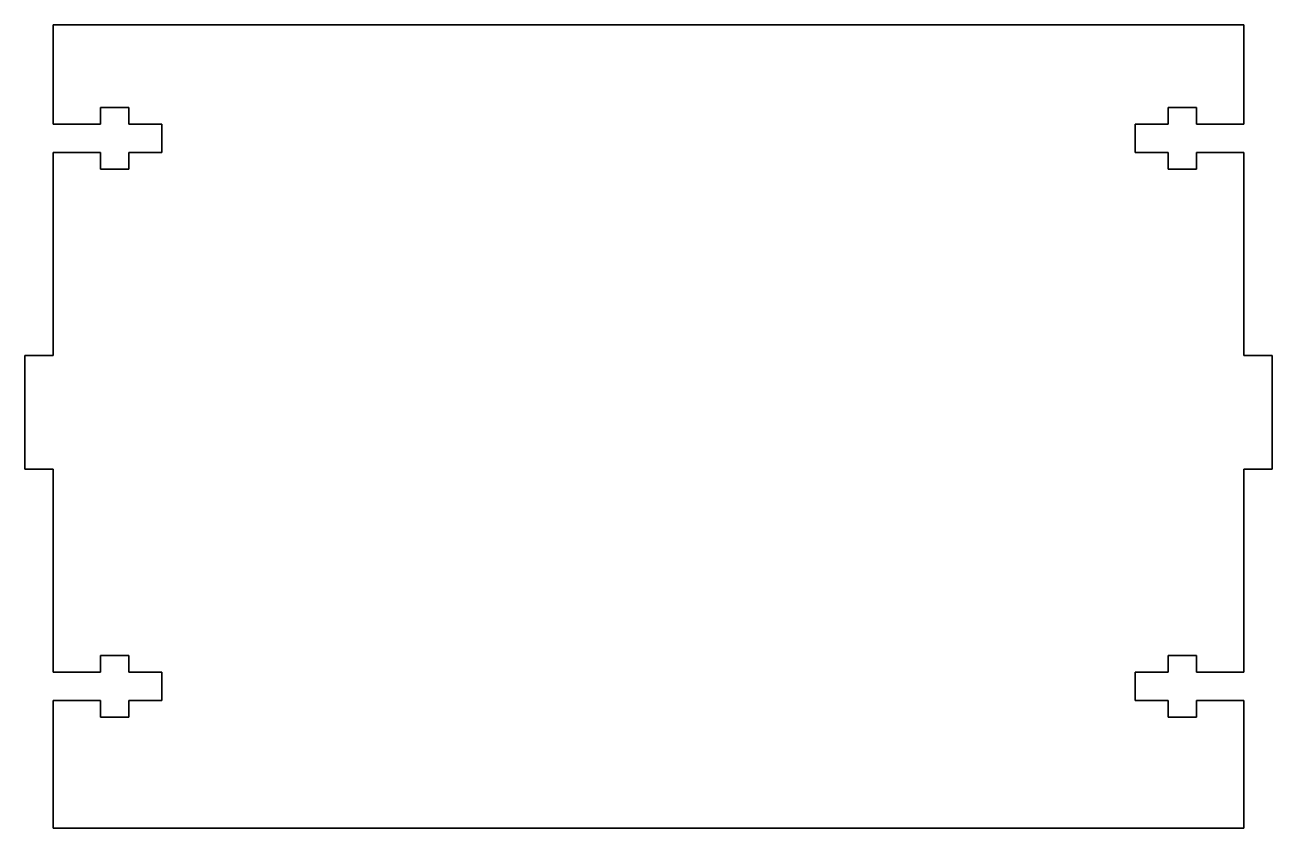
# Model space of a CAD drawing. Header units: millimetres. Extents: x -2 to 131, y 11 to 96.
import ezdxf

# ---------------------------------------------------------------- set-up
doc = ezdxf.new("R2010")
doc.units = ezdxf.units.MM
doc.layers.get('0').update_dxf_attribs({"linetype": 'CONTINUOUS'})

msp = doc.modelspace()

# ---------------------------------------------------------------- linework, layer by layer
for points in [[(6.5, 85.5), (1.5, 85.5), (1.5, 96), (127.5, 96), (127.5, 85.5), (122.5, 85.5), (122.5, 87.25), (119.5, 87.25), (119.5, 85.5), (116, 85.5), (116, 82.5), (119.5, 82.5), (119.5, 80.75), (122.5, 80.75), (122.5, 82.5), (127.5, 82.5), (127.5, 61), (130.5, 61), (130.5, 49), (127.5, 49), (127.5, 27.5), (122.5, 27.5), (122.5, 29.25), (119.5, 29.25), (119.5, 27.5), (116, 27.5), (116, 24.5), (119.5, 24.5), (119.5, 22.75), (122.5, 22.75), (122.5, 24.5), (127.5, 24.5), (127.5, 11), (1.5, 11), (1.5, 24.5), (6.5, 24.5), (6.5, 22.75), (9.5, 22.75), (9.5, 24.5), (13, 24.5), (13, 27.5), (9.5, 27.5), (9.5, 29.25), (6.5, 29.25), (6.5, 27.5), (1.5, 27.5), (1.5, 49), (-1.5, 49), (-1.5, 61), (1.5, 61), (1.5, 82.5), (6.5, 82.5), (6.5, 80.75), (9.5, 80.75), (9.5, 82.5), (13, 82.5), (13, 85.5), (9.5, 85.5), (9.5, 87.25), (6.5, 87.25)], [(1.5, 96), (1.5, 85.5), (6.5, 85.5), (6.5, 87.25), (9.5, 87.25), (9.5, 85.5), (13, 85.5), (13, 82.5), (9.5, 82.5), (9.5, 80.75), (6.5, 80.75), (6.5, 82.5), (1.5, 82.5), (1.5, 61), (-1.5, 61), (-1.5, 49), (1.5, 49), (1.5, 27.5), (6.5, 27.5), (6.5, 29.25), (9.5, 29.25), (9.5, 27.5), (13, 27.5), (13, 24.5), (9.5, 24.5), (9.5, 22.75), (6.5, 22.75), (6.5, 24.5), (1.5, 24.5), (1.5, 11), (127.5, 11), (127.5, 24.5), (122.5, 24.5), (122.5, 22.75), (119.5, 22.75), (119.5, 24.5), (116, 24.5), (116, 27.5), (119.5, 27.5), (119.5, 29.25), (122.5, 29.25), (122.5, 27.5), (127.5, 27.5), (127.5, 49), (130.5, 49), (130.5, 61), (127.5, 61), (127.5, 82.5), (122.5, 82.5), (122.5, 80.75), (119.5, 80.75), (119.5, 82.5), (116, 82.5), (116, 85.5), (119.5, 85.5), (119.5, 87.25), (122.5, 87.25), (122.5, 85.5), (127.5, 85.5), (127.5, 96)]]:
    msp.add_lwpolyline(points, close=True)

doc.saveas('drawing.dxf')
